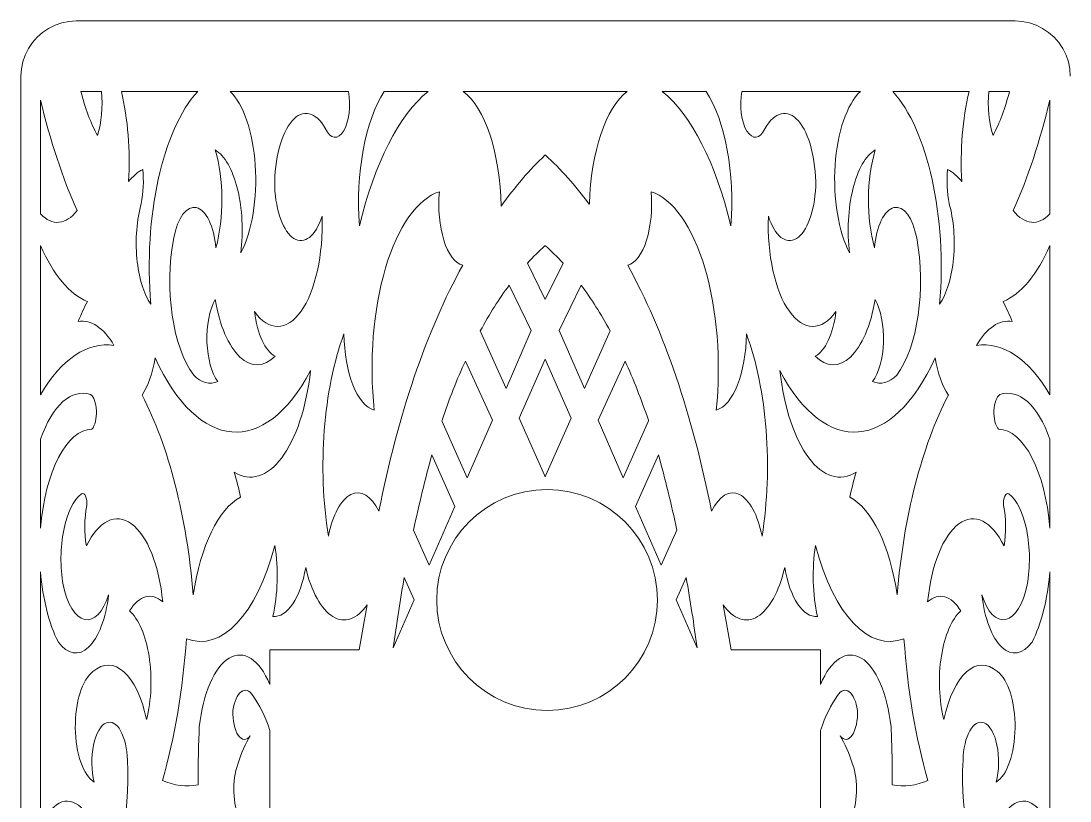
# Model space of a CAD drawing. Header units: millimetres. Extents: x -98 to 307, y -584 to 79.
# Drawn here: x -96.4 to -1.4, y 8.1 to 78.7 of the extents above; entities that cross this region are included whole.
import ezdxf

# ---------------------------------------------------------------- set-up
doc = ezdxf.new("R2010")
doc.units = ezdxf.units.MM
doc.header["$MEASUREMENT"] = 0
doc.layers.add('layer 1', color=7, linetype='Continuous')

msp = doc.modelspace()

# ---------------------------------------------------------------- linework, layer by layer
at = {"layer": 'layer 1', "color": 250, "lineweight": 18}
msp.add_ellipse((-48.7435, 26.2716), major_axis=(0, 10), ratio=1, dxfattribs=at)
at = {"layer": 'layer 1', "lineweight": 9}
for points in [[(-94.4434, 77.6741), (-94.4434, 77.6741), (-93.8996, 78.0375), (-93.8996, 78.0375)], [(-93.8996, 78.0375), (-93.8996, 78.0375), (-93.313, 78.3267), (-93.313, 78.3267)], [(-93.313, 78.3267), (-93.313, 78.3267), (-92.6937, 78.537), (-92.6937, 78.537)], [(-92.6937, 78.537), (-92.6937, 78.537), (-92.0523, 78.6646), (-92.0523, 78.6646)], [(-92.0523, 78.6646), (-92.0523, 78.6646), (-91.3996, 78.7073), (-91.3996, 78.7073)], [(-91.3996, 78.7073), (-91.3996, 78.7073), (-6.3504, 78.7073), (-6.3504, 78.7073)], [(-6.3504, 78.7073), (-6.3504, 78.7073), (-5.6977, 78.6646), (-5.6977, 78.6646)], [(-5.6977, 78.6646), (-5.6977, 78.6646), (-5.0563, 78.537), (-5.0563, 78.537)], [(-5.0563, 78.537), (-5.0563, 78.537), (-4.437, 78.3267), (-4.437, 78.3267)], [(-4.437, 78.3267), (-4.437, 78.3267), (-3.8504, 78.0375), (-3.8504, 78.0375)], [(-3.8504, 78.0375), (-3.8504, 78.0375), (-3.3066, 77.6741), (-3.3066, 77.6741)], [(-95.3664, 76.7511), (-95.3664, 76.7511), (-94.9352, 77.2429), (-94.9352, 77.2429)], [(-94.9352, 77.2429), (-94.9352, 77.2429), (-94.4434, 77.6741), (-94.4434, 77.6741)], [(-3.3066, 77.6741), (-3.3066, 77.6741), (-2.8148, 77.2429), (-2.8148, 77.2429)], [(-2.8148, 77.2429), (-2.8148, 77.2429), (-2.3836, 76.7511), (-2.3836, 76.7511)], [(-96.019, 75.6207), (-96.019, 75.6207), (-95.7298, 76.2073), (-95.7298, 76.2073)], [(-95.7298, 76.2073), (-95.7298, 76.2073), (-95.3664, 76.7511), (-95.3664, 76.7511)], [(-2.3836, 76.7511), (-2.3836, 76.7511), (-2.0202, 76.2073), (-2.0202, 76.2073)], [(-2.0202, 76.2073), (-2.0202, 76.2073), (-1.731, 75.6207), (-1.731, 75.6207)], [(-96.2293, 75.0014), (-96.2293, 75.0014), (-96.019, 75.6207), (-96.019, 75.6207)], [(-1.731, 75.6207), (-1.731, 75.6207), (-1.5207, 75.0014), (-1.5207, 75.0014)], [(-96.3996, 73.7073), (-96.3996, 73.7073), (-96.3569, 74.36), (-96.3569, 74.36)], [(-96.3569, 74.36), (-96.3569, 74.36), (-96.2293, 75.0014), (-96.2293, 75.0014)], [(-1.5207, 75.0014), (-1.5207, 75.0014), (-1.3931, 74.36), (-1.3931, 74.36)], [(-1.3931, 74.36), (-1.3931, 74.36), (-1.3504, 73.7073), (-1.3504, 73.7073)], [(-96.3996, -241.3392), (-96.3996, -241.3392), (-96.3996, 73.7073), (-96.3996, 73.7073)]]:
    msp.add_open_spline(points, degree=3, dxfattribs=at)
for points, knots in [([(-89.1153, 72.3364), (-89.1153, 72.3364), (-90.9753, 72.3364), (-90.9753, 72.3364), (-90.9753, 72.3364), (-90.588, 70.8091), (-90.0813, 69.4573), (-89.4803, 68.3482), (-89.4803, 68.3482), (-89.0971, 69.4791), (-88.9625, 70.9494), (-89.1153, 72.3363)], [0, 0, 0, 0, 0.25, 0.25, 0.25, 0.25, 0.5, 0.5, 0.5, 0.5, 1, 1, 1, 1]), ([(-86.6521, 64.1582), (-86.4848, 66.9737), (-86.7138, 69.8378), (-87.306, 72.3363), (-87.306, 72.3363), (-87.306, 72.3363), (-80.3936, 72.3364), (-80.3936, 72.3364), (-80.3936, 72.3364), (-83.5688, 68.874), (-85.3162, 60.9413), (-84.6414, 53.052), (-84.6414, 53.052), (-85.286, 54.0027), (-85.7389, 55.4994), (-85.9005, 57.2129), (-85.9005, 57.2129), (-86.0621, 58.9265), (-85.9191, 60.7166), (-85.5031, 62.1893), (-85.5031, 62.1893), (-85.3098, 63.1534), (-85.2631, 64.2372), (-85.3705, 65.2688), (-85.3705, 65.2688), (-85.8171, 65.0282), (-86.248, 64.6547), (-86.6521, 64.1582)], [0, 0, 0, 0, 0.125, 0.125, 0.125, 0.125, 0.25, 0.25, 0.25, 0.25, 0.375, 0.375, 0.375, 0.375, 0.5, 0.5, 0.5, 0.5, 0.625, 0.625, 0.625, 0.625, 0.75, 0.75, 0.75, 0.75, 1, 1, 1, 1]), ([(-77.4622, 72.3364), (-77.4622, 72.3364), (-66.7287, 72.3364), (-66.7287, 72.3364), (-66.7287, 72.3364), (-66.4934, 71.0406), (-66.6822, 69.5454), (-67.1834, 68.7352), (-67.1834, 68.7352), (-67.6847, 67.925), (-68.3646, 68.0159), (-68.8211, 68.954), (-68.8211, 68.954), (-69.6851, 70.5081), (-70.8642, 70.7828), (-71.8478, 69.6592), (-71.8478, 69.6592), (-72.8314, 68.5356), (-73.4427, 66.2156), (-73.4169, 63.7038), (-73.4169, 63.7038), (-73.3181, 61.4649), (-72.6259, 59.5962), (-71.6758, 59.0032), (-71.6758, 59.0032), (-70.7257, 58.4102), (-69.7138, 59.2152), (-69.1304, 61.0282), (-69.1304, 61.0282), (-69.0021, 57.5687), (-69.7363, 54.2382), (-71.0294, 52.4144), (-71.0294, 52.4144), (-72.3225, 50.5907), (-73.9547, 50.5833), (-75.2508, 52.3957), (-75.2508, 52.3957), (-75.0073, 50.3494), (-74.2815, 48.7888), (-73.3727, 48.3572), (-73.3727, 48.3572), (-74.3887, 47.34), (-75.5421, 47.3114), (-76.5674, 48.2779), (-76.5674, 48.2779), (-77.5928, 49.2445), (-78.4018, 51.1231), (-78.8082, 53.4811), (-78.8082, 53.4811), (-79.3205, 52.5563), (-79.5982, 51.1106), (-79.5495, 49.6231), (-79.5495, 49.6231), (-79.5008, 48.1357), (-79.1319, 46.8005), (-78.5652, 46.0602), (-78.5652, 46.0602), (-79.303, 45.7296), (-80.0676, 45.9324), (-80.7526, 46.6407), (-80.7526, 46.6407), (-82.6527, 49.122), (-83.4329, 54.4697), (-82.5644, 59.0595), (-82.5644, 59.0595), (-82.2152, 60.9045), (-81.3823, 62.0182), (-80.5072, 61.8102), (-80.5072, 61.8102), (-79.6321, 61.6023), (-78.9174, 60.1205), (-78.7419, 58.1508), (-78.7419, 58.1508), (-77.9917, 60.8809), (-78.0177, 64.3655), (-78.8082, 67.0357), (-78.8082, 67.0357), (-77.952, 66.5236), (-77.2227, 65.2428), (-76.7859, 63.4842), (-76.7859, 63.4842), (-76.349, 61.7257), (-76.2416, 59.6385), (-76.4882, 57.6964), (-76.4882, 57.6964), (-75.4743, 59.6407), (-74.977, 62.6514), (-75.1759, 65.6413), (-75.1759, 65.6413), (-75.3748, 68.6313), (-76.2412, 71.1683), (-77.4622, 72.3363)], [0, 0, 0, 0, 0.0416667, 0.0416667, 0.0416667, 0.0416667, 0.0833333, 0.0833333, 0.0833333, 0.0833333, 0.125, 0.125, 0.125, 0.125, 0.1666667, 0.1666667, 0.1666667, 0.1666667, 0.2083333, 0.2083333, 0.2083333, 0.2083333, 0.25, 0.25, 0.25, 0.25, 0.2916667, 0.2916667, 0.2916667, 0.2916667, 0.3333333, 0.3333333, 0.3333333, 0.3333333, 0.375, 0.375, 0.375, 0.375, 0.4166667, 0.4166667, 0.4166667, 0.4166667, 0.4583333, 0.4583333, 0.4583333, 0.4583333, 0.5, 0.5, 0.5, 0.5, 0.5416667, 0.5416667, 0.5416667, 0.5416667, 0.5833333, 0.5833333, 0.5833333, 0.5833333, 0.625, 0.625, 0.625, 0.625, 0.6666667, 0.6666667, 0.6666667, 0.6666667, 0.7083333, 0.7083333, 0.7083333, 0.7083333, 0.75, 0.75, 0.75, 0.75, 0.7916667, 0.7916667, 0.7916667, 0.7916667, 0.8333333, 0.8333333, 0.8333333, 0.8333333, 0.875, 0.875, 0.875, 0.875, 0.9166667, 0.9166667, 0.9166667, 0.9166667, 1, 1, 1, 1]), ([(-65.7277, 60.1701), (-64.3845, 65.8319), (-62.1748, 70.1636), (-59.5213, 72.3363), (-59.5213, 72.3363), (-59.5213, 72.3363), (-63.494, 72.3364), (-63.494, 72.3364), (-63.494, 72.3364), (-65.2285, 69.6516), (-66.1048, 64.8786), (-65.7277, 60.1701)], [0, 0, 0, 0, 0.25, 0.25, 0.25, 0.25, 0.5, 0.5, 0.5, 0.5, 1, 1, 1, 1]), ([(-52.9158, 61.923), (-52.9851, 66.6988), (-54.357, 70.8631), (-56.3465, 72.3363), (-56.3465, 72.3363), (-56.3465, 72.3363), (-48.9352, 72.3364), (-48.9352, 72.3364), (-48.9352, 72.3364), (-48.9352, 72.3364), (-48.8911, 72.3364), (-48.8911, 72.3364), (-48.8911, 72.3364), (-48.8911, 72.3364), (-41.4798, 72.3364), (-41.4798, 72.3364), (-41.4798, 72.3364), (-43.4253, 70.8557), (-44.7815, 66.8219), (-44.9062, 62.1455), (-44.9062, 62.1455), (-44.9062, 62.1455), (-44.9216, 62.1306), (-44.9216, 62.1306), (-44.9216, 62.1306), (-46.1915, 63.8392), (-47.5188, 65.3143), (-48.8911, 66.5419), (-48.8911, 66.5419), (-48.8911, 66.5419), (-48.9128, 66.5636), (-48.9128, 66.5636), (-48.9128, 66.5636), (-48.9128, 66.5636), (-48.9352, 66.5419), (-48.9352, 66.5419), (-48.9352, 66.5419), (-50.3138, 65.2469), (-51.6449, 63.7022), (-52.9158, 61.9229)], [0, 0, 0, 0, 0.0909091, 0.0909091, 0.0909091, 0.0909091, 0.1818182, 0.1818182, 0.1818182, 0.1818182, 0.2727273, 0.2727273, 0.2727273, 0.2727273, 0.3636364, 0.3636364, 0.3636364, 0.3636364, 0.4545455, 0.4545455, 0.4545455, 0.4545455, 0.5454545, 0.5454545, 0.5454545, 0.5454545, 0.6363636, 0.6363636, 0.6363636, 0.6363636, 0.7272727, 0.7272727, 0.7272727, 0.7272727, 0.8181818, 0.8181818, 0.8181818, 0.8181818, 1, 1, 1, 1]), ([(-32.0986, 60.1701), (-33.4418, 65.8319), (-35.6515, 70.1636), (-38.305, 72.3363), (-38.305, 72.3363), (-38.305, 72.3363), (-34.3323, 72.3364), (-34.3323, 72.3364), (-34.3323, 72.3364), (-32.5978, 69.6516), (-31.7215, 64.8786), (-32.0986, 60.1701)], [0, 0, 0, 0, 0.25, 0.25, 0.25, 0.25, 0.5, 0.5, 0.5, 0.5, 1, 1, 1, 1]), ([(-20.3641, 72.3364), (-20.3641, 72.3364), (-31.0976, 72.3364), (-31.0976, 72.3364), (-31.0976, 72.3364), (-31.3329, 71.0406), (-31.1441, 69.5454), (-30.6429, 68.7352), (-30.6429, 68.7352), (-30.1416, 67.925), (-29.4617, 68.0159), (-29.0052, 68.954), (-29.0052, 68.954), (-28.1412, 70.5081), (-26.9621, 70.7828), (-25.9785, 69.6592), (-25.9785, 69.6592), (-24.9949, 68.5356), (-24.3837, 66.2156), (-24.4094, 63.7038), (-24.4094, 63.7038), (-24.5083, 61.4649), (-25.2004, 59.5962), (-26.1505, 59.0032), (-26.1505, 59.0032), (-27.1006, 58.4102), (-28.1125, 59.2152), (-28.6959, 61.0282), (-28.6959, 61.0282), (-28.8242, 57.5687), (-28.09, 54.2382), (-26.7969, 52.4144), (-26.7969, 52.4144), (-25.5038, 50.5907), (-23.8716, 50.5833), (-22.5755, 52.3957), (-22.5755, 52.3957), (-22.819, 50.3494), (-23.5448, 48.7888), (-24.4536, 48.3572), (-24.4536, 48.3572), (-23.4376, 47.34), (-22.2842, 47.3114), (-21.2589, 48.2779), (-21.2589, 48.2779), (-20.2335, 49.2445), (-19.4245, 51.1231), (-19.0181, 53.4811), (-19.0181, 53.4811), (-18.5058, 52.5563), (-18.2281, 51.1106), (-18.2768, 49.6231), (-18.2768, 49.6231), (-18.3255, 48.1357), (-18.6944, 46.8005), (-19.2612, 46.0602), (-19.2612, 46.0602), (-18.5233, 45.7296), (-17.7587, 45.9324), (-17.0737, 46.6407), (-17.0737, 46.6407), (-15.1737, 49.122), (-14.3935, 54.4697), (-15.2619, 59.0595), (-15.2619, 59.0595), (-15.6111, 60.9045), (-16.444, 62.0182), (-17.3191, 61.8102), (-17.3191, 61.8102), (-18.1942, 61.6023), (-18.9089, 60.1205), (-19.0844, 58.1508), (-19.0844, 58.1508), (-19.8346, 60.8809), (-19.8086, 64.3655), (-19.0181, 67.0357), (-19.0181, 67.0357), (-19.8743, 66.5236), (-20.6036, 65.2428), (-21.0404, 63.4842), (-21.0404, 63.4842), (-21.4773, 61.7257), (-21.5847, 59.6385), (-21.3381, 57.6964), (-21.3381, 57.6964), (-22.3521, 59.6407), (-22.8494, 62.6514), (-22.6504, 65.6413), (-22.6504, 65.6413), (-22.4515, 68.6313), (-21.5851, 71.1683), (-20.3641, 72.3363)], [0, 0, 0, 0, 0.0416667, 0.0416667, 0.0416667, 0.0416667, 0.0833333, 0.0833333, 0.0833333, 0.0833333, 0.125, 0.125, 0.125, 0.125, 0.1666667, 0.1666667, 0.1666667, 0.1666667, 0.2083333, 0.2083333, 0.2083333, 0.2083333, 0.25, 0.25, 0.25, 0.25, 0.2916667, 0.2916667, 0.2916667, 0.2916667, 0.3333333, 0.3333333, 0.3333333, 0.3333333, 0.375, 0.375, 0.375, 0.375, 0.4166667, 0.4166667, 0.4166667, 0.4166667, 0.4583333, 0.4583333, 0.4583333, 0.4583333, 0.5, 0.5, 0.5, 0.5, 0.5416667, 0.5416667, 0.5416667, 0.5416667, 0.5833333, 0.5833333, 0.5833333, 0.5833333, 0.625, 0.625, 0.625, 0.625, 0.6666667, 0.6666667, 0.6666667, 0.6666667, 0.7083333, 0.7083333, 0.7083333, 0.7083333, 0.75, 0.75, 0.75, 0.75, 0.7916667, 0.7916667, 0.7916667, 0.7916667, 0.8333333, 0.8333333, 0.8333333, 0.8333333, 0.875, 0.875, 0.875, 0.875, 0.9166667, 0.9166667, 0.9166667, 0.9166667, 1, 1, 1, 1]), ([(-11.1742, 64.1582), (-11.3415, 66.9737), (-11.1125, 69.8378), (-10.5203, 72.3363), (-10.5203, 72.3363), (-10.5203, 72.3363), (-17.4327, 72.3364), (-17.4327, 72.3364), (-17.4327, 72.3364), (-14.2575, 68.874), (-12.5102, 60.9413), (-13.1849, 53.052), (-13.1849, 53.052), (-12.5403, 54.0027), (-12.0874, 55.4994), (-11.9258, 57.2129), (-11.9258, 57.2129), (-11.7642, 58.9265), (-11.9071, 60.7166), (-12.3232, 62.1893), (-12.3232, 62.1893), (-12.5165, 63.1534), (-12.5632, 64.2372), (-12.4558, 65.2688), (-12.4558, 65.2688), (-12.0092, 65.0282), (-11.5783, 64.6547), (-11.1742, 64.1582)], [0, 0, 0, 0, 0.125, 0.125, 0.125, 0.125, 0.25, 0.25, 0.25, 0.25, 0.375, 0.375, 0.375, 0.375, 0.5, 0.5, 0.5, 0.5, 0.625, 0.625, 0.625, 0.625, 0.75, 0.75, 0.75, 0.75, 1, 1, 1, 1]), ([(-8.711, 72.3364), (-8.711, 72.3364), (-6.851, 72.3364), (-6.851, 72.3364), (-6.851, 72.3364), (-7.2382, 70.8091), (-7.745, 69.4573), (-8.346, 68.3482), (-8.346, 68.3482), (-8.7292, 69.4791), (-8.8638, 70.9494), (-8.711, 72.3363)], [0, 0, 0, 0, 0.25, 0.25, 0.25, 0.25, 0.5, 0.5, 0.5, 0.5, 1, 1, 1, 1]), ([(-91.3142, 61.5331), (-92.3345, 60.2261), (-93.5673, 60.1178), (-94.6285, 61.2418), (-94.6285, 61.2418), (-94.6285, 61.2418), (-94.6285, 71.542), (-94.6285, 71.542), (-94.6285, 71.542), (-93.7435, 67.854), (-92.6268, 64.4819), (-91.3142, 61.5331)], [0, 0, 0, 0, 0.25, 0.25, 0.25, 0.25, 0.5, 0.5, 0.5, 0.5, 1, 1, 1, 1]), ([(-6.5121, 61.5331), (-5.4919, 60.2261), (-4.259, 60.1178), (-3.1978, 61.2418), (-3.1978, 61.2418), (-3.1978, 61.2418), (-3.1978, 71.542), (-3.1978, 71.542), (-3.1978, 71.542), (-4.0829, 67.854), (-5.1995, 64.4819), (-6.5121, 61.5331)], [0, 0, 0, 0, 0.25, 0.25, 0.25, 0.25, 0.5, 0.5, 0.5, 0.5, 1, 1, 1, 1]), ([(-58.5026, 63.2495), (-60.4796, 62.6205), (-62.2483, 60.1117), (-63.372, 56.3423), (-63.372, 56.3423), (-64.4957, 52.573), (-64.8698, 47.894), (-64.402, 43.4604), (-64.402, 43.4604), (-65.9387, 43.8983), (-67.1038, 46.8393), (-67.1418, 50.3765), (-67.1418, 50.3765), (-69.0129, 45.2847), (-69.5521, 38.298), (-68.5559, 32.0513), (-68.5559, 32.0513), (-68.1758, 33.9753), (-67.4186, 35.3731), (-66.5155, 35.8185), (-66.5155, 35.8185), (-65.6124, 36.2638), (-64.6703, 35.704), (-63.9767, 34.3095), (-63.9767, 34.3095), (-62.2655, 43.0195), (-59.662, 50.6605), (-56.386, 56.5871), (-56.386, 56.5871), (-57.0687, 56.7548), (-57.6885, 57.5748), (-58.0918, 58.8445), (-58.0918, 58.8445), (-58.4952, 60.1141), (-58.6444, 61.7145), (-58.5026, 63.2494)], [0, 0, 0, 0, 0.1, 0.1, 0.1, 0.1, 0.2, 0.2, 0.2, 0.2, 0.3, 0.3, 0.3, 0.3, 0.4, 0.4, 0.4, 0.4, 0.5, 0.5, 0.5, 0.5, 0.6, 0.6, 0.6, 0.6, 0.7, 0.7, 0.7, 0.7, 0.8, 0.8, 0.8, 0.8, 1, 1, 1, 1]), ([(-39.3238, 63.2495), (-37.3467, 62.6205), (-35.5781, 60.1117), (-34.4544, 56.3423), (-34.4544, 56.3423), (-33.3306, 52.573), (-32.9565, 47.894), (-33.4243, 43.4604), (-33.4243, 43.4604), (-31.8876, 43.8983), (-30.7225, 46.8393), (-30.6845, 50.3765), (-30.6845, 50.3765), (-28.8134, 45.2847), (-28.2743, 38.298), (-29.2704, 32.0513), (-29.2704, 32.0513), (-29.6505, 33.9753), (-30.4077, 35.3731), (-31.3108, 35.8185), (-31.3108, 35.8185), (-32.2139, 36.2638), (-33.156, 35.704), (-33.8497, 34.3095), (-33.8497, 34.3095), (-35.5608, 43.0195), (-38.1643, 50.6605), (-41.4403, 56.5871), (-41.4403, 56.5871), (-40.7576, 56.7548), (-40.1378, 57.5748), (-39.7345, 58.8445), (-39.7345, 58.8445), (-39.3312, 60.1141), (-39.1819, 61.7145), (-39.3238, 63.2494)], [0, 0, 0, 0, 0.1, 0.1, 0.1, 0.1, 0.2, 0.2, 0.2, 0.2, 0.3, 0.3, 0.3, 0.3, 0.4, 0.4, 0.4, 0.4, 0.5, 0.5, 0.5, 0.5, 0.6, 0.6, 0.6, 0.6, 0.7, 0.7, 0.7, 0.7, 0.8, 0.8, 0.8, 0.8, 1, 1, 1, 1]), ([(-90.3862, 53.3044), (-91.9972, 53.9417), (-93.4806, 55.7144), (-94.6285, 58.3744), (-94.6285, 58.3744), (-94.6285, 58.3744), (-94.6285, 44.8573), (-94.6285, 44.8573), (-94.6285, 44.8573), (-92.7182, 48.1214), (-90.3572, 49.7043), (-87.9778, 49.3163), (-87.9778, 49.3163), (-88.9039, 50.9219), (-90.0558, 51.6944), (-91.2148, 51.4871), (-91.2148, 51.4871), (-90.9572, 52.1357), (-90.6803, 52.7429), (-90.3862, 53.3044)], [0, 0, 0, 0, 0.1666667, 0.1666667, 0.1666667, 0.1666667, 0.3333333, 0.3333333, 0.3333333, 0.3333333, 0.5, 0.5, 0.5, 0.5, 0.6666667, 0.6666667, 0.6666667, 0.6666667, 1, 1, 1, 1]), ([(-48.9352, 53.5333), (-48.9352, 53.5333), (-48.9138, 53.4875), (-48.9138, 53.4875), (-48.9138, 53.4875), (-48.9138, 53.4875), (-48.8911, 53.5333), (-48.8911, 53.5333), (-48.8911, 53.5333), (-48.8911, 53.5333), (-47.2981, 56.7769), (-47.2981, 56.7769), (-47.2981, 56.7769), (-47.8197, 57.3445), (-48.3511, 57.8638), (-48.8911, 58.3335), (-48.8911, 58.3335), (-48.8911, 58.3335), (-48.9131, 58.3527), (-48.9131, 58.3527), (-48.9131, 58.3527), (-48.9131, 58.3527), (-48.9352, 58.3336), (-48.9352, 58.3336), (-48.9352, 58.3336), (-49.4752, 57.8638), (-50.0066, 57.3445), (-50.5282, 56.7768), (-50.5282, 56.7768), (-50.5282, 56.7768), (-48.9352, 53.5333), (-48.9352, 53.5333)], [0, 0, 0, 0, 0.1111111, 0.1111111, 0.1111111, 0.1111111, 0.2222222, 0.2222222, 0.2222222, 0.2222222, 0.3333333, 0.3333333, 0.3333333, 0.3333333, 0.4444444, 0.4444444, 0.4444444, 0.4444444, 0.5555556, 0.5555556, 0.5555556, 0.5555556, 0.6666667, 0.6666667, 0.6666667, 0.6666667, 0.7777778, 0.7777778, 0.7777778, 0.7777778, 1, 1, 1, 1]), ([(-7.4401, 53.3044), (-5.8291, 53.9417), (-4.3457, 55.7144), (-3.1978, 58.3744), (-3.1978, 58.3744), (-3.1978, 58.3744), (-3.1978, 44.8573), (-3.1978, 44.8573), (-3.1978, 44.8573), (-5.1081, 48.1214), (-7.4692, 49.7043), (-9.8485, 49.3163), (-9.8485, 49.3163), (-8.9225, 50.9219), (-7.7705, 51.6944), (-6.6116, 51.4871), (-6.6116, 51.4871), (-6.8692, 52.1357), (-7.146, 52.7429), (-7.4402, 53.3044)], [0, 0, 0, 0, 0.1666667, 0.1666667, 0.1666667, 0.1666667, 0.3333333, 0.3333333, 0.3333333, 0.3333333, 0.5, 0.5, 0.5, 0.5, 0.6666667, 0.6666667, 0.6666667, 0.6666667, 1, 1, 1, 1]), ([(-50.1816, 50.6656), (-50.1816, 50.6656), (-52.4634, 45.4151), (-52.4634, 45.4151), (-52.4634, 45.4151), (-52.4634, 45.4151), (-54.7901, 50.6422), (-54.7901, 50.6422), (-54.7901, 50.6422), (-53.963, 52.17), (-53.0873, 53.5551), (-52.1702, 54.7861), (-52.1702, 54.7861), (-52.1702, 54.7861), (-50.1816, 50.6656), (-50.1816, 50.6656)], [0, 0, 0, 0, 0.2, 0.2, 0.2, 0.2, 0.4, 0.4, 0.4, 0.4, 0.6, 0.6, 0.6, 0.6, 1, 1, 1, 1]), ([(-47.6448, 50.6656), (-47.6448, 50.6656), (-45.3628, 45.4151), (-45.3628, 45.4151), (-45.3628, 45.4151), (-45.3628, 45.4151), (-43.0362, 50.6422), (-43.0362, 50.6422), (-43.0362, 50.6422), (-43.8634, 52.17), (-44.7391, 53.5551), (-45.6561, 54.7861), (-45.6561, 54.7861), (-45.6561, 54.7861), (-47.6448, 50.6656), (-47.6448, 50.6656)], [0, 0, 0, 0, 0.2, 0.2, 0.2, 0.2, 0.4, 0.4, 0.4, 0.4, 0.6, 0.6, 0.6, 0.6, 1, 1, 1, 1]), ([(-80.7968, 26.7507), (-81.3823, 33.8195), (-83.022, 40.2061), (-85.4368, 44.8233), (-85.4368, 44.8233), (-84.8909, 45.63), (-84.4727, 46.8156), (-84.2437, 48.2057), (-84.2437, 48.2057), (-80.3639, 39.6981), (-74.3072, 39.1983), (-70.1689, 47.0447), (-70.1689, 47.0447), (-70.5423, 43.7161), (-71.4846, 40.8691), (-72.7847, 39.1419), (-72.7847, 39.1419), (-74.0849, 37.4147), (-75.6339, 36.9517), (-77.0848, 37.8568), (-77.0848, 37.8568), (-76.8683, 37.134), (-76.6763, 36.3746), (-76.5103, 35.5851), (-76.5103, 35.5851), (-78.5112, 34.5302), (-80.132, 31.1898), (-80.7968, 26.7506)], [0, 0, 0, 0, 0.125, 0.125, 0.125, 0.125, 0.25, 0.25, 0.25, 0.25, 0.375, 0.375, 0.375, 0.375, 0.5, 0.5, 0.5, 0.5, 0.625, 0.625, 0.625, 0.625, 0.75, 0.75, 0.75, 0.75, 1, 1, 1, 1]), ([(-56.1456, 47.9153), (-56.1456, 47.9153), (-53.6993, 42.5714), (-53.6993, 42.5714), (-53.6993, 42.5714), (-53.6993, 42.5714), (-55.9763, 37.3322), (-55.9763, 37.3322), (-55.9763, 37.3322), (-55.9763, 37.3322), (-58.2758, 42.499), (-58.2758, 42.499), (-58.2758, 42.499), (-58.2758, 42.499), (-58.2595, 42.5517), (-58.2595, 42.5517), (-58.2595, 42.5517), (-57.6135, 44.4558), (-56.907, 46.2485), (-56.1456, 47.9153)], [0, 0, 0, 0, 0.1666667, 0.1666667, 0.1666667, 0.1666667, 0.3333333, 0.3333333, 0.3333333, 0.3333333, 0.5, 0.5, 0.5, 0.5, 0.6666667, 0.6666667, 0.6666667, 0.6666667, 1, 1, 1, 1]), ([(-48.9131, 48.0833), (-48.9131, 48.0833), (-46.5569, 42.7325), (-46.5569, 42.7325), (-46.5569, 42.7325), (-46.5569, 42.7325), (-48.8466, 37.5882), (-48.8466, 37.5882), (-48.8466, 37.5882), (-48.8466, 37.5882), (-48.9135, 37.4401), (-48.9135, 37.4401), (-48.9135, 37.4401), (-48.9135, 37.4401), (-48.9797, 37.5882), (-48.9797, 37.5882), (-48.9797, 37.5882), (-48.9797, 37.5882), (-51.2695, 42.7325), (-51.2695, 42.7325), (-51.2695, 42.7325), (-51.2695, 42.7325), (-48.9131, 48.0833), (-48.9131, 48.0833)], [0, 0, 0, 0, 0.1428571, 0.1428571, 0.1428571, 0.1428571, 0.2857143, 0.2857143, 0.2857143, 0.2857143, 0.4285714, 0.4285714, 0.4285714, 0.4285714, 0.5714286, 0.5714286, 0.5714286, 0.5714286, 0.7142857, 0.7142857, 0.7142857, 0.7142857, 1, 1, 1, 1]), ([(-41.6807, 47.9153), (-41.6807, 47.9153), (-44.127, 42.5714), (-44.127, 42.5714), (-44.127, 42.5714), (-44.127, 42.5714), (-41.85, 37.3322), (-41.85, 37.3322), (-41.85, 37.3322), (-41.85, 37.3322), (-39.5505, 42.499), (-39.5505, 42.499), (-39.5505, 42.499), (-39.5505, 42.499), (-39.5668, 42.5517), (-39.5668, 42.5517), (-39.5668, 42.5517), (-40.2128, 44.4558), (-40.9193, 46.2485), (-41.6807, 47.9153)], [0, 0, 0, 0, 0.1666667, 0.1666667, 0.1666667, 0.1666667, 0.3333333, 0.3333333, 0.3333333, 0.3333333, 0.5, 0.5, 0.5, 0.5, 0.6666667, 0.6666667, 0.6666667, 0.6666667, 1, 1, 1, 1]), ([(-17.0295, 26.7507), (-16.444, 33.8195), (-14.8043, 40.2061), (-12.3895, 44.8233), (-12.3895, 44.8233), (-12.9354, 45.63), (-13.3536, 46.8156), (-13.5826, 48.2057), (-13.5826, 48.2057), (-17.4624, 39.6981), (-23.5191, 39.1983), (-27.6574, 47.0447), (-27.6574, 47.0447), (-27.2841, 43.7161), (-26.3417, 40.8691), (-25.0416, 39.1419), (-25.0416, 39.1419), (-23.7414, 37.4147), (-22.1924, 36.9517), (-20.7416, 37.8568), (-20.7416, 37.8568), (-20.958, 37.134), (-21.15, 36.3746), (-21.316, 35.5851), (-21.316, 35.5851), (-19.3151, 34.5302), (-17.6943, 31.1898), (-17.0295, 26.7506)], [0, 0, 0, 0, 0.125, 0.125, 0.125, 0.125, 0.25, 0.25, 0.25, 0.25, 0.375, 0.375, 0.375, 0.375, 0.5, 0.5, 0.5, 0.5, 0.625, 0.625, 0.625, 0.625, 0.75, 0.75, 0.75, 0.75, 1, 1, 1, 1]), ([(-90.0989, 44.8739), (-91.817, 45.4665), (-93.5431, 43.9228), (-94.6285, 40.823), (-94.6285, 40.823), (-94.6285, 40.823), (-94.6285, 32.7705), (-94.6285, 32.7705), (-94.6285, 32.7705), (-94.216, 37.9271), (-92.2606, 41.6907), (-89.9664, 41.7439), (-89.9664, 41.7439), (-89.6967, 42.0612), (-89.539, 42.7219), (-89.5682, 43.4116), (-89.5682, 43.4116), (-89.5974, 44.1014), (-89.8077, 44.6807), (-90.0989, 44.8739)], [0, 0, 0, 0, 0.1666667, 0.1666667, 0.1666667, 0.1666667, 0.3333333, 0.3333333, 0.3333333, 0.3333333, 0.5, 0.5, 0.5, 0.5, 0.6666667, 0.6666667, 0.6666667, 0.6666667, 1, 1, 1, 1]), ([(-7.7274, 44.8739), (-6.0093, 45.4665), (-4.2833, 43.9228), (-3.1978, 40.823), (-3.1978, 40.823), (-3.1978, 40.823), (-3.1978, 32.7705), (-3.1978, 32.7705), (-3.1978, 32.7705), (-3.6103, 37.9271), (-5.5657, 41.6907), (-7.86, 41.7439), (-7.86, 41.7439), (-8.1296, 42.0612), (-8.2874, 42.7219), (-8.2581, 43.4116), (-8.2581, 43.4116), (-8.2289, 44.1014), (-8.0186, 44.6807), (-7.7274, 44.8739)], [0, 0, 0, 0, 0.1666667, 0.1666667, 0.1666667, 0.1666667, 0.3333333, 0.3333333, 0.3333333, 0.3333333, 0.5, 0.5, 0.5, 0.5, 0.6666667, 0.6666667, 0.6666667, 0.6666667, 1, 1, 1, 1]), ([(-59.1754, 39.4241), (-59.1754, 39.4241), (-57.1048, 34.7355), (-57.1048, 34.7355), (-57.1048, 34.7355), (-57.1048, 34.7355), (-59.416, 29.4175), (-59.416, 29.4175), (-59.416, 29.4175), (-59.416, 29.4175), (-60.8387, 32.609), (-60.8387, 32.609), (-60.8387, 32.609), (-60.339, 34.9482), (-59.7838, 37.2233), (-59.1754, 39.4241)], [0, 0, 0, 0, 0.2, 0.2, 0.2, 0.2, 0.4, 0.4, 0.4, 0.4, 0.6, 0.6, 0.6, 0.6, 1, 1, 1, 1]), ([(-38.6509, 39.4241), (-38.6509, 39.4241), (-40.7215, 34.7355), (-40.7215, 34.7355), (-40.7215, 34.7355), (-40.7215, 34.7355), (-38.4103, 29.4175), (-38.4103, 29.4175), (-38.4103, 29.4175), (-38.4103, 29.4175), (-36.9876, 32.609), (-36.9876, 32.609), (-36.9876, 32.609), (-37.4873, 34.9482), (-38.0425, 37.2233), (-38.6509, 39.4241)], [0, 0, 0, 0, 0.2, 0.2, 0.2, 0.2, 0.4, 0.4, 0.4, 0.4, 0.6, 0.6, 0.6, 0.6, 1, 1, 1, 1]), ([(-94.6285, 28.8362), (-94.6285, 28.8362), (-94.6285, 5.5556), (-94.6285, 5.5556), (-94.6285, 5.5556), (-93.7198, 7.9545), (-92.2347, 8.7282), (-90.9606, 7.4663), (-90.9606, 7.4663), (-89.7412, 5.7965), (-89.1691, 2.456), (-89.5687, -0.6613), (-89.5687, -0.6613), (-87.5899, 1.733), (-86.4709, 6.685), (-86.7625, 11.7573), (-86.7625, 11.7573), (-86.7907, 12.8084), (-87.015, 13.7811), (-87.3786, 14.4283), (-87.3786, 14.4283), (-87.7421, 15.0754), (-88.2098, 15.3345), (-88.6627, 15.1397), (-88.6627, 15.1397), (-89.1743, 14.953), (-89.6124, 14.2009), (-89.8334, 13.1304), (-89.8334, 13.1304), (-90.0545, 12.06), (-90.0298, 10.8093), (-89.7675, 9.7886), (-89.7675, 9.7886), (-90.753, 10.3655), (-91.4508, 12.3674), (-91.4765, 14.6909), (-91.4765, 14.6909), (-91.5022, 17.0144), (-90.8494, 19.0943), (-89.878, 19.784), (-89.878, 19.784), (-88.0101, 21.4238), (-85.903, 19.5419), (-85.017, 15.4425), (-85.017, 15.4425), (-84.5814, 17.1899), (-84.5018, 19.2849), (-84.7991, 21.1775), (-84.7991, 21.1775), (-85.0965, 23.0703), (-85.7411, 24.5713), (-86.5637, 25.2866), (-86.5637, 25.2866), (-85.6852, 26.6935), (-84.5561, 26.997), (-83.5587, 26.0944), (-83.5587, 26.0944), (-83.883, 29.4277), (-84.9569, 32.1179), (-86.3799, 33.1618), (-86.3799, 33.1618), (-87.8029, 34.2057), (-89.3615, 33.4468), (-90.4745, 31.1679), (-90.4745, 31.1679), (-90.6783, 32.3489), (-90.6664, 33.6672), (-90.4414, 34.8279), (-90.4414, 34.8279), (-90.4068, 35.1314), (-90.446, 35.4539), (-90.5442, 35.673), (-90.5442, 35.673), (-90.6424, 35.8922), (-90.7845, 35.9742), (-90.9165, 35.888), (-90.9165, 35.888), (-91.6304, 35.3496), (-92.2142, 34.1575), (-92.5284, 32.5972), (-92.5284, 32.5972), (-92.8427, 31.0369), (-92.8591, 29.2484), (-92.5736, 27.6593), (-92.5736, 27.6593), (-92.2187, 25.8936), (-91.4796, 24.6921), (-90.6331, 24.5049), (-90.6331, 24.5049), (-89.7866, 24.3178), (-88.9604, 25.1731), (-88.4639, 26.7506), (-88.4639, 26.7506), (-88.705, 24.6066), (-89.3741, 22.8473), (-90.2697, 22.0029), (-90.2697, 22.0029), (-91.1654, 21.1586), (-92.1828, 21.3278), (-93.0155, 22.4596), (-93.0155, 22.4596), (-93.8595, 24.0955), (-94.4295, 26.3487), (-94.6285, 28.8361)], [0, 0, 0, 0, 0.037037, 0.037037, 0.037037, 0.037037, 0.0740741, 0.0740741, 0.0740741, 0.0740741, 0.1111111, 0.1111111, 0.1111111, 0.1111111, 0.1481481, 0.1481481, 0.1481481, 0.1481481, 0.1851852, 0.1851852, 0.1851852, 0.1851852, 0.2222222, 0.2222222, 0.2222222, 0.2222222, 0.2592593, 0.2592593, 0.2592593, 0.2592593, 0.2962963, 0.2962963, 0.2962963, 0.2962963, 0.3333333, 0.3333333, 0.3333333, 0.3333333, 0.3703704, 0.3703704, 0.3703704, 0.3703704, 0.4074074, 0.4074074, 0.4074074, 0.4074074, 0.4444444, 0.4444444, 0.4444444, 0.4444444, 0.4814815, 0.4814815, 0.4814815, 0.4814815, 0.5185185, 0.5185185, 0.5185185, 0.5185185, 0.5555556, 0.5555556, 0.5555556, 0.5555556, 0.5925926, 0.5925926, 0.5925926, 0.5925926, 0.6296296, 0.6296296, 0.6296296, 0.6296296, 0.6666667, 0.6666667, 0.6666667, 0.6666667, 0.7037037, 0.7037037, 0.7037037, 0.7037037, 0.7407407, 0.7407407, 0.7407407, 0.7407407, 0.7777778, 0.7777778, 0.7777778, 0.7777778, 0.8148148, 0.8148148, 0.8148148, 0.8148148, 0.8518519, 0.8518519, 0.8518519, 0.8518519, 0.8888889, 0.8888889, 0.8888889, 0.8888889, 0.9259259, 0.9259259, 0.9259259, 0.9259259, 1, 1, 1, 1]), ([(-3.1978, 28.8362), (-3.1978, 28.8362), (-3.1978, 5.5556), (-3.1978, 5.5556), (-3.1978, 5.5556), (-4.1065, 7.9545), (-5.5916, 8.7282), (-6.8657, 7.4663), (-6.8657, 7.4663), (-8.0851, 5.7965), (-8.6572, 2.456), (-8.2576, -0.6613), (-8.2576, -0.6613), (-10.2364, 1.733), (-11.3554, 6.685), (-11.0638, 11.7573), (-11.0638, 11.7573), (-11.0356, 12.8084), (-10.8113, 13.7811), (-10.4478, 14.4283), (-10.4478, 14.4283), (-10.0842, 15.0754), (-9.6165, 15.3345), (-9.1636, 15.1397), (-9.1636, 15.1397), (-8.652, 14.953), (-8.2139, 14.2009), (-7.9929, 13.1304), (-7.9929, 13.1304), (-7.7719, 12.06), (-7.7966, 10.8093), (-8.0588, 9.7886), (-8.0588, 9.7886), (-7.0733, 10.3655), (-6.3755, 12.3674), (-6.3498, 14.6909), (-6.3498, 14.6909), (-6.3241, 17.0144), (-6.9769, 19.0943), (-7.9483, 19.784), (-7.9483, 19.784), (-9.8162, 21.4238), (-11.9233, 19.5419), (-12.8093, 15.4425), (-12.8093, 15.4425), (-13.2449, 17.1899), (-13.3246, 19.2849), (-13.0272, 21.1775), (-13.0272, 21.1775), (-12.7298, 23.0703), (-12.0852, 24.5713), (-11.2626, 25.2866), (-11.2626, 25.2866), (-12.1411, 26.6935), (-13.2702, 26.997), (-14.2676, 26.0944), (-14.2676, 26.0944), (-13.9433, 29.4277), (-12.8694, 32.1179), (-11.4464, 33.1618), (-11.4464, 33.1618), (-10.0234, 34.2057), (-8.4648, 33.4468), (-7.3518, 31.1679), (-7.3518, 31.1679), (-7.148, 32.3489), (-7.1599, 33.6672), (-7.3849, 34.8279), (-7.3849, 34.8279), (-7.4195, 35.1314), (-7.3803, 35.4539), (-7.2821, 35.673), (-7.2821, 35.673), (-7.1839, 35.8922), (-7.0418, 35.9742), (-6.9098, 35.888), (-6.9098, 35.888), (-6.196, 35.3496), (-5.6121, 34.1575), (-5.2979, 32.5972), (-5.2979, 32.5972), (-4.9836, 31.0369), (-4.9673, 29.2484), (-5.2527, 27.6593), (-5.2527, 27.6593), (-5.6076, 25.8936), (-6.3467, 24.6921), (-7.1932, 24.5049), (-7.1932, 24.5049), (-8.0397, 24.3178), (-8.8659, 25.1731), (-9.3624, 26.7506), (-9.3624, 26.7506), (-9.1214, 24.6066), (-8.4522, 22.8473), (-7.5566, 22.0029), (-7.5566, 22.0029), (-6.6609, 21.1586), (-5.6435, 21.3278), (-4.8108, 22.4596), (-4.8108, 22.4596), (-3.9668, 24.0955), (-3.3968, 26.3487), (-3.1978, 28.8361)], [0, 0, 0, 0, 0.037037, 0.037037, 0.037037, 0.037037, 0.0740741, 0.0740741, 0.0740741, 0.0740741, 0.1111111, 0.1111111, 0.1111111, 0.1111111, 0.1481481, 0.1481481, 0.1481481, 0.1481481, 0.1851852, 0.1851852, 0.1851852, 0.1851852, 0.2222222, 0.2222222, 0.2222222, 0.2222222, 0.2592593, 0.2592593, 0.2592593, 0.2592593, 0.2962963, 0.2962963, 0.2962963, 0.2962963, 0.3333333, 0.3333333, 0.3333333, 0.3333333, 0.3703704, 0.3703704, 0.3703704, 0.3703704, 0.4074074, 0.4074074, 0.4074074, 0.4074074, 0.4444444, 0.4444444, 0.4444444, 0.4444444, 0.4814815, 0.4814815, 0.4814815, 0.4814815, 0.5185185, 0.5185185, 0.5185185, 0.5185185, 0.5555556, 0.5555556, 0.5555556, 0.5555556, 0.5925926, 0.5925926, 0.5925926, 0.5925926, 0.6296296, 0.6296296, 0.6296296, 0.6296296, 0.6666667, 0.6666667, 0.6666667, 0.6666667, 0.7037037, 0.7037037, 0.7037037, 0.7037037, 0.7407407, 0.7407407, 0.7407407, 0.7407407, 0.7777778, 0.7777778, 0.7777778, 0.7777778, 0.8148148, 0.8148148, 0.8148148, 0.8148148, 0.8518519, 0.8518519, 0.8518519, 0.8518519, 0.8888889, 0.8888889, 0.8888889, 0.8888889, 0.9259259, 0.9259259, 0.9259259, 0.9259259, 1, 1, 1, 1]), ([(-65.0428, 25.842), (-65.9683, 24.5177), (-67.0928, 24.1299), (-68.1482, 24.7709), (-68.1482, 24.7709), (-69.2036, 25.4121), (-70.0954, 27.0247), (-70.6108, 29.2243), (-70.6108, 29.2243), (-71.0801, 26.4487), (-72.2703, 24.6628), (-73.5716, 24.7819), (-73.5716, 24.7819), (-73.1322, 26.7743), (-73.0684, 29.0904), (-73.3948, 31.1931), (-73.3948, 31.1931), (-75.0631, 24.902), (-78.239, 21.5636), (-81.4155, 22.7625), (-81.4155, 22.7625), (-81.7258, 18.1827), (-82.4644, 13.8093), (-83.5808, 9.94), (-83.5808, 9.94), (-82.5195, 9.4533), (-81.4331, 9.3173), (-80.3549, 9.5361), (-80.3549, 9.5361), (-80.3631, 11.2897), (-80.3262, 13.0427), (-80.2444, 14.7863), (-80.2444, 14.7863), (-79.9077, 17.827), (-78.8746, 20.2099), (-77.5469, 21.0077), (-77.5469, 21.0077), (-76.2193, 21.8056), (-74.8067, 20.8925), (-73.8589, 18.6237), (-73.8589, 18.6237), (-73.8589, 18.6237), (-73.8589, 21.753), (-73.8589, 21.753), (-73.8589, 21.753), (-73.8589, 21.753), (-65.7719, 21.753), (-65.7719, 21.753), (-65.7719, 21.753), (-65.5344, 23.121), (-65.2913, 24.4841), (-65.0428, 25.8419)], [0, 0, 0, 0, 0.0714286, 0.0714286, 0.0714286, 0.0714286, 0.1428571, 0.1428571, 0.1428571, 0.1428571, 0.2142857, 0.2142857, 0.2142857, 0.2142857, 0.2857143, 0.2857143, 0.2857143, 0.2857143, 0.3571429, 0.3571429, 0.3571429, 0.3571429, 0.4285714, 0.4285714, 0.4285714, 0.4285714, 0.5, 0.5, 0.5, 0.5, 0.5714286, 0.5714286, 0.5714286, 0.5714286, 0.6428571, 0.6428571, 0.6428571, 0.6428571, 0.7142857, 0.7142857, 0.7142857, 0.7142857, 0.7857143, 0.7857143, 0.7857143, 0.7857143, 0.8571429, 0.8571429, 0.8571429, 0.8571429, 1, 1, 1, 1]), ([(-32.7835, 25.842), (-31.858, 24.5177), (-30.7335, 24.1299), (-29.6781, 24.7709), (-29.6781, 24.7709), (-28.6227, 25.4121), (-27.731, 27.0247), (-27.2155, 29.2243), (-27.2155, 29.2243), (-26.7462, 26.4487), (-25.556, 24.6628), (-24.2547, 24.7819), (-24.2547, 24.7819), (-24.6941, 26.7743), (-24.7579, 29.0904), (-24.4315, 31.1931), (-24.4315, 31.1931), (-22.7633, 24.902), (-19.5873, 21.5636), (-16.4109, 22.7625), (-16.4109, 22.7625), (-16.1005, 18.1827), (-15.3619, 13.8093), (-14.2455, 9.94), (-14.2455, 9.94), (-15.3068, 9.4533), (-16.3932, 9.3173), (-17.4714, 9.5361), (-17.4714, 9.5361), (-17.4632, 11.2897), (-17.5001, 13.0427), (-17.5819, 14.7863), (-17.5819, 14.7863), (-17.9186, 17.827), (-18.9517, 20.2099), (-20.2794, 21.0077), (-20.2794, 21.0077), (-21.607, 21.8056), (-23.0196, 20.8925), (-23.9675, 18.6237), (-23.9675, 18.6237), (-23.9675, 18.6237), (-23.9674, 21.753), (-23.9674, 21.753), (-23.9674, 21.753), (-23.9674, 21.753), (-32.0544, 21.753), (-32.0544, 21.753), (-32.0544, 21.753), (-32.2919, 23.121), (-32.535, 24.4841), (-32.7835, 25.8419)], [0, 0, 0, 0, 0.0714286, 0.0714286, 0.0714286, 0.0714286, 0.1428571, 0.1428571, 0.1428571, 0.1428571, 0.2142857, 0.2142857, 0.2142857, 0.2142857, 0.2857143, 0.2857143, 0.2857143, 0.2857143, 0.3571429, 0.3571429, 0.3571429, 0.3571429, 0.4285714, 0.4285714, 0.4285714, 0.4285714, 0.5, 0.5, 0.5, 0.5, 0.5714286, 0.5714286, 0.5714286, 0.5714286, 0.6428571, 0.6428571, 0.6428571, 0.6428571, 0.7142857, 0.7142857, 0.7142857, 0.7142857, 0.7857143, 0.7857143, 0.7857143, 0.7857143, 0.8571429, 0.8571429, 0.8571429, 0.8571429, 1, 1, 1, 1]), ([(-61.6837, 28.2971), (-61.6837, 28.2971), (-60.7702, 26.3016), (-60.7702, 26.3016), (-60.7702, 26.3016), (-60.7702, 26.3016), (-62.6718, 21.926), (-62.6718, 21.926), (-62.6718, 21.926), (-62.3867, 24.0842), (-62.0569, 26.2102), (-61.6837, 28.297)], [0, 0, 0, 0, 0.25, 0.25, 0.25, 0.25, 0.5, 0.5, 0.5, 0.5, 1, 1, 1, 1]), ([(-36.1426, 28.2971), (-36.1426, 28.2971), (-37.0561, 26.3016), (-37.0561, 26.3016), (-37.0561, 26.3016), (-37.0561, 26.3016), (-35.1545, 21.926), (-35.1545, 21.926), (-35.1545, 21.926), (-35.4397, 24.0842), (-35.7694, 26.2102), (-36.1426, 28.297)], [0, 0, 0, 0, 0.25, 0.25, 0.25, 0.25, 0.5, 0.5, 0.5, 0.5, 1, 1, 1, 1]), ([(-75.6265, 13.9786), (-76.0638, 13.2655), (-76.448, 12.3961), (-76.7644, 11.404), (-76.7644, 11.404), (-77.2949, 9.9174), (-77.222, 7.7415), (-76.5987, 6.4567), (-76.5987, 6.4567), (-75.0043, 2.7487), (-74.034, -2.1262), (-73.8589, -7.3087), (-73.8589, -7.3087), (-73.8589, -7.3087), (-73.8589, -6.3256), (-73.8589, -6.3256), (-73.8589, -6.3256), (-73.8589, -6.3256), (-73.8589, 14.4629), (-73.8589, 14.4629), (-73.8589, 14.4629), (-74.2749, 15.7431), (-74.8013, 16.8152), (-75.4055, 17.6133), (-75.4055, 17.6133), (-75.7107, 18.0989), (-76.0978, 18.2299), (-76.4514, 17.9671), (-76.4514, 17.9671), (-76.8051, 17.7044), (-77.0845, 17.0783), (-77.2063, 16.2755), (-77.2063, 16.2755), (-77.2423, 15.3781), (-77.0558, 14.5099), (-76.723, 14.026), (-76.723, 14.026), (-76.3903, 13.5422), (-75.967, 13.5238), (-75.6265, 13.9785)], [0, 0, 0, 0, 0.0909091, 0.0909091, 0.0909091, 0.0909091, 0.1818182, 0.1818182, 0.1818182, 0.1818182, 0.2727273, 0.2727273, 0.2727273, 0.2727273, 0.3636364, 0.3636364, 0.3636364, 0.3636364, 0.4545455, 0.4545455, 0.4545455, 0.4545455, 0.5454545, 0.5454545, 0.5454545, 0.5454545, 0.6363636, 0.6363636, 0.6363636, 0.6363636, 0.7272727, 0.7272727, 0.7272727, 0.7272727, 0.8181818, 0.8181818, 0.8181818, 0.8181818, 1, 1, 1, 1]), ([(-22.1999, 13.9786), (-21.7625, 13.2655), (-21.3783, 12.3961), (-21.062, 11.404), (-21.062, 11.404), (-20.5314, 9.9174), (-20.6043, 7.7415), (-21.2276, 6.4567), (-21.2276, 6.4567), (-22.822, 2.7487), (-23.7923, -2.1262), (-23.9675, -7.3087), (-23.9675, -7.3087), (-23.9675, -7.3087), (-23.9674, -6.3256), (-23.9674, -6.3256), (-23.9674, -6.3256), (-23.9674, -6.3256), (-23.9674, 14.4629), (-23.9674, 14.4629), (-23.9674, 14.4629), (-23.5514, 15.7431), (-23.025, 16.8152), (-22.4208, 17.6133), (-22.4208, 17.6133), (-22.1156, 18.0989), (-21.7285, 18.2299), (-21.3749, 17.9671), (-21.3749, 17.9671), (-21.0212, 17.7044), (-20.7418, 17.0783), (-20.62, 16.2755), (-20.62, 16.2755), (-20.584, 15.3781), (-20.7705, 14.5099), (-21.1033, 14.026), (-21.1033, 14.026), (-21.4361, 13.5422), (-21.8593, 13.5238), (-22.1999, 13.9785)], [0, 0, 0, 0, 0.0909091, 0.0909091, 0.0909091, 0.0909091, 0.1818182, 0.1818182, 0.1818182, 0.1818182, 0.2727273, 0.2727273, 0.2727273, 0.2727273, 0.3636364, 0.3636364, 0.3636364, 0.3636364, 0.4545455, 0.4545455, 0.4545455, 0.4545455, 0.5454545, 0.5454545, 0.5454545, 0.5454545, 0.6363636, 0.6363636, 0.6363636, 0.6363636, 0.7272727, 0.7272727, 0.7272727, 0.7272727, 0.8181818, 0.8181818, 0.8181818, 0.8181818, 1, 1, 1, 1])]:
    msp.add_open_spline(points, degree=3, knots=knots, dxfattribs=at)

doc.saveas('drawing.dxf')
